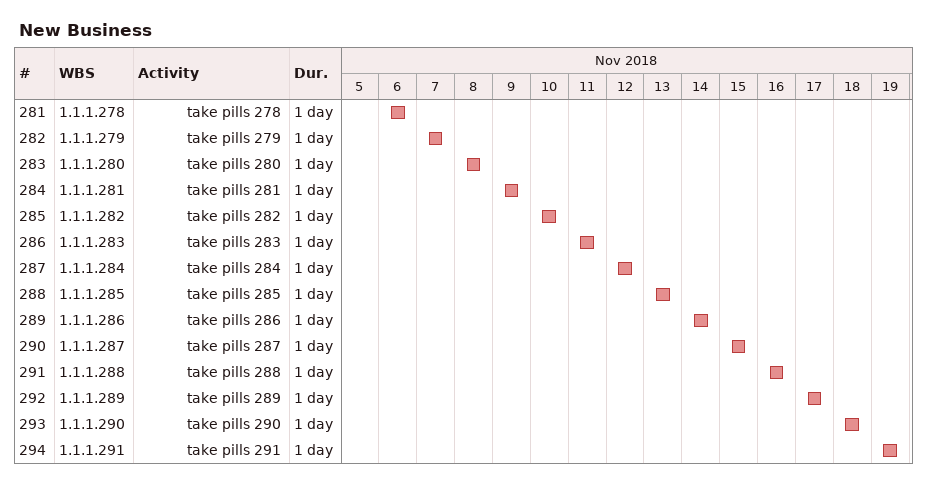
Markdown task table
New Business

| ID | WBS | Task | Duration | Start | Finish |
|---|---|---|---|---|---|
| 281 | 1.1.1.278 | take pills 278 | 1d | 2018-11-06 | 2018-11-06 |
| 282 | 1.1.1.279 | take pills 279 | 1d | 2018-11-07 | 2018-11-07 |
| 283 | 1.1.1.280 | take pills 280 | 1d | 2018-11-08 | 2018-11-08 |
| 284 | 1.1.1.281 | take pills 281 | 1d | 2018-11-09 | 2018-11-09 |
| 285 | 1.1.1.282 | take pills 282 | 1d | 2018-11-10 | 2018-11-10 |
| 286 | 1.1.1.283 | take pills 283 | 1d | 2018-11-11 | 2018-11-11 |
| 287 | 1.1.1.284 | take pills 284 | 1d | 2018-11-12 | 2018-11-12 |
| 288 | 1.1.1.285 | take pills 285 | 1d | 2018-11-13 | 2018-11-13 |
| 289 | 1.1.1.286 | take pills 286 | 1d | 2018-11-14 | 2018-11-14 |
| 290 | 1.1.1.287 | take pills 287 | 1d | 2018-11-15 | 2018-11-15 |
| 291 | 1.1.1.288 | take pills 288 | 1d | 2018-11-16 | 2018-11-16 |
| 292 | 1.1.1.289 | take pills 289 | 1d | 2018-11-17 | 2018-11-17 |
| 293 | 1.1.1.290 | take pills 290 | 1d | 2018-11-18 | 2018-11-18 |
| 294 | 1.1.1.291 | take pills 291 | 1d | 2018-11-19 | 2018-11-19 |
